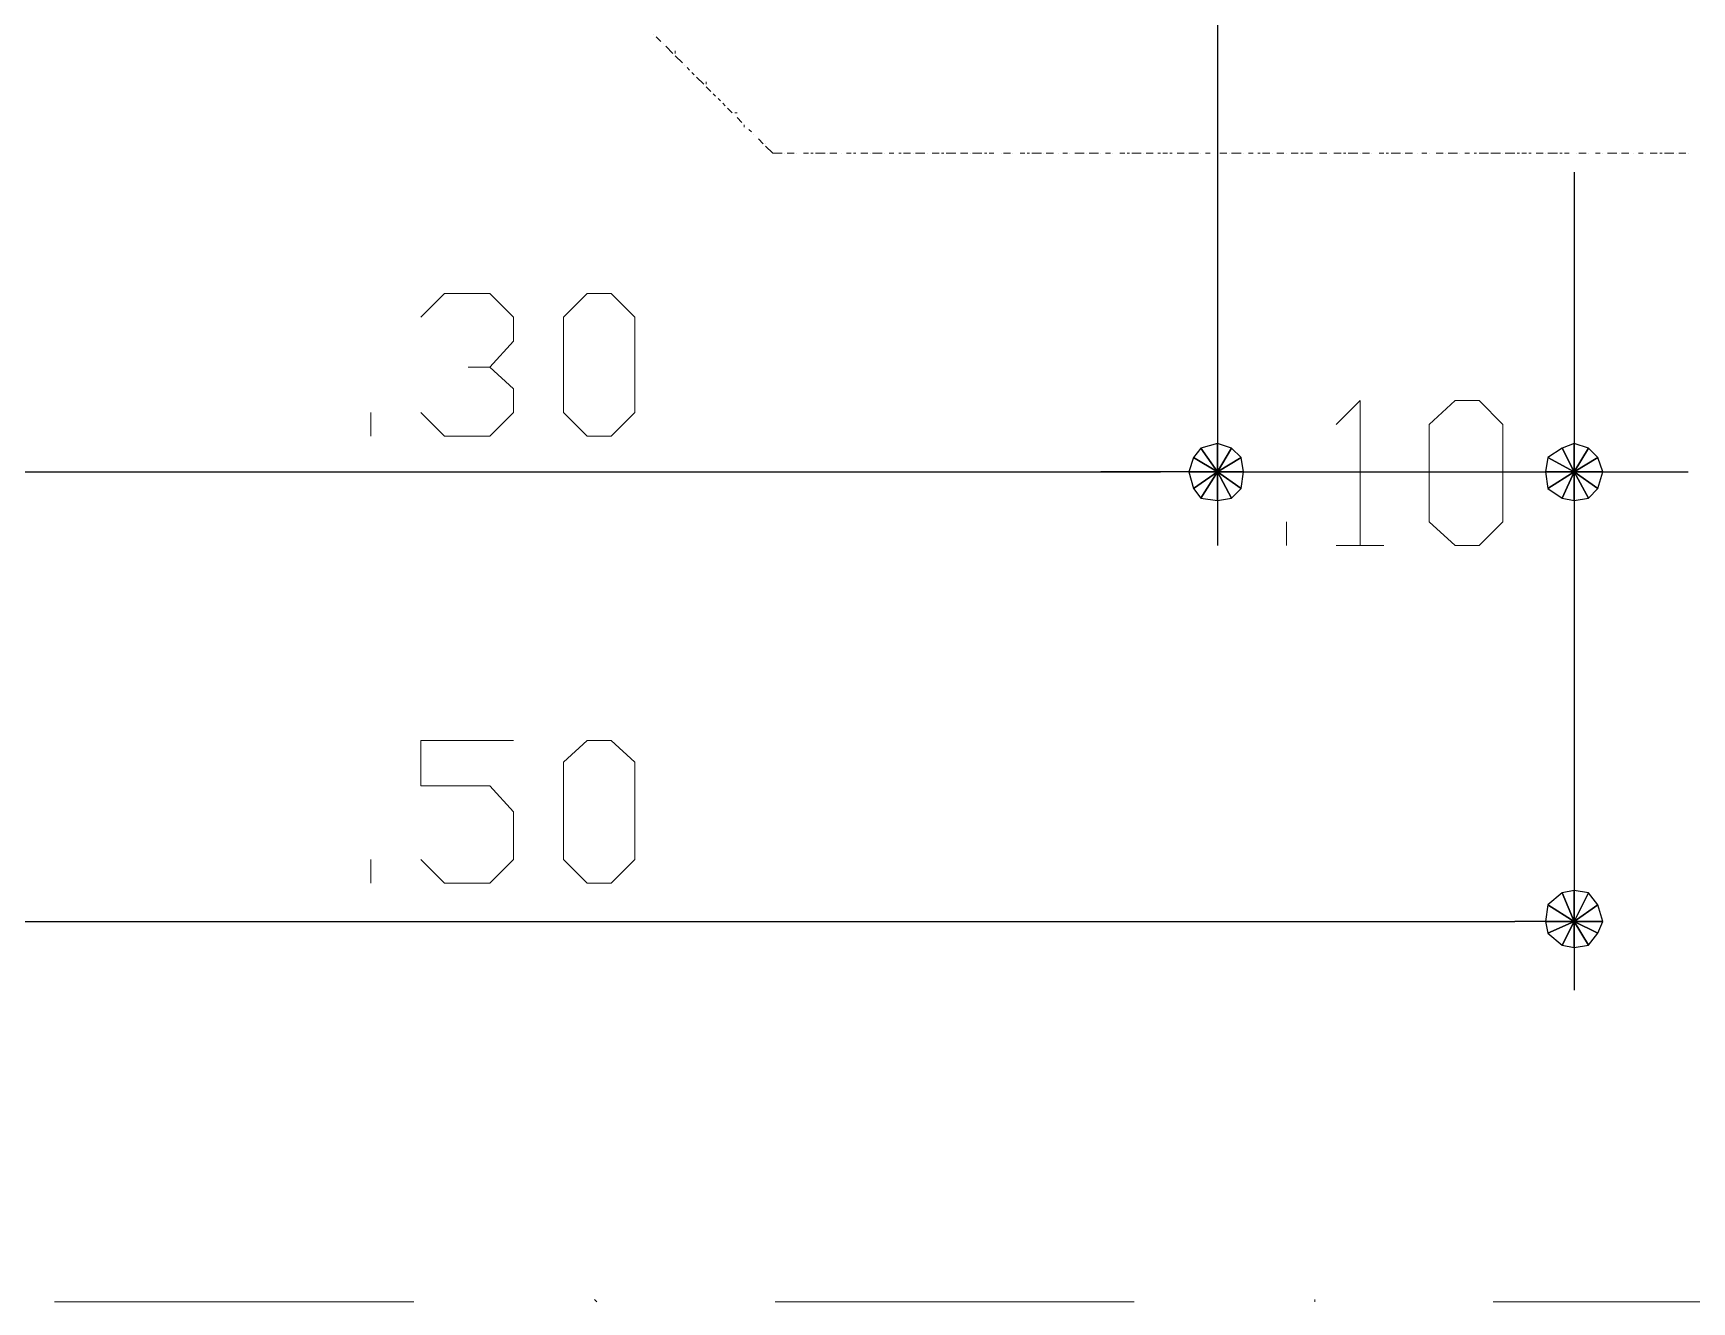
# Model space of a CAD drawing. Header units: millimetres. Extents: x 3240 to 3412, y 1366 to 1426.
# Drawn here: x 3297.385 to 3299.692, y 1376.28 to 1378.045 of the extents above; entities that cross this region are included whole.
import ezdxf

# ---------------------------------------------------------------- set-up
doc = ezdxf.new("R2010")
doc.units = ezdxf.units.MM

msp = doc.modelspace()

# ---------------------------------------------------------------- linework, layer by layer
at = {"color": 7, "linetype": 'Continuous', "lineweight": -2, "true_color": 0x000007}
for points in [[(3299.0325, 1378.351), (3299.0325, 1377.3322), (3299.0325, 1377.3322)], [(3299.0325, 1377.8516), (3299.0325, 1377.3322), (3299.0325, 1377.3322)], [(3299.5287, 1377.8516), (3299.5287, 1376.7137), (3299.5287, 1376.7137)], [(3299.5287, 1377.8516), (3299.5287, 1377.3322), (3299.5287, 1377.3322)], [(3297.1272, 1377.4348), (3298.9531, 1377.4348), (3298.9531, 1377.4348)], [(3298.9531, 1377.4348), (3298.8704, 1377.4348), (3298.8704, 1377.4348)], [(3298.9928, 1377.4348), (3298.9531, 1377.4348), (3298.9531, 1377.4348)], [(3298.9928, 1377.4348), (3298.9531, 1377.4348), (3298.9531, 1377.4348)], [(3299.0325, 1377.4348), (3299.5287, 1377.4348), (3299.5287, 1377.4348)], [(3299.5684, 1377.4348), (3299.608, 1377.4348), (3299.608, 1377.4348)], [(3299.608, 1377.4348), (3299.6874, 1377.4348), (3299.6874, 1377.4348)], [(3296.6277, 1376.8096), (3299.446, 1376.8096), (3299.446, 1376.8096)], [(3299.489, 1376.8096), (3299.446, 1376.8096), (3299.446, 1376.8096)]]:
    msp.add_lwpolyline(points, dxfattribs=at)
at = {"color": 7, "linetype": 'Continuous', "lineweight": 5, "true_color": 0x000007}
for points in [[(3298.2485, 1378.0434), (3298.2485, 1378.0434)], [(3298.2618, 1378.0302), (3298.2618, 1378.0302)], [(3298.2915, 1378.0004), (3298.2915, 1378.0004)], [(3298.3875, 1377.9045), (3298.3875, 1377.9045)], [(3298.404, 1377.8913), (3298.404, 1377.8913)], [(3298.4305, 1377.878), (3298.4305, 1377.878)], [(3298.447, 1377.878), (3298.447, 1377.878)], [(3298.49, 1377.878), (3298.49, 1377.878)], [(3298.5099, 1377.878), (3298.5099, 1377.878)], [(3298.5496, 1377.878), (3298.5496, 1377.878)], [(3298.5694, 1377.878), (3298.5694, 1377.878)], [(3298.6091, 1377.878), (3298.6091, 1377.878)], [(3298.6289, 1377.878), (3298.6289, 1377.878)], [(3298.6885, 1377.878), (3298.6885, 1377.878)], [(3298.7315, 1377.878), (3298.7315, 1377.878)], [(3298.748, 1377.878), (3298.748, 1377.878)], [(3298.791, 1377.878), (3298.791, 1377.878)], [(3298.8109, 1377.878), (3298.8109, 1377.878)], [(3298.8274, 1377.878), (3298.8274, 1377.878)], [(3298.8506, 1377.878), (3298.8506, 1377.878)], [(3298.8704, 1377.878), (3298.8704, 1377.878)], [(3298.887, 1377.878), (3298.887, 1377.878)], [(3298.93, 1377.878), (3298.93, 1377.878)], [(3298.9895, 1377.878), (3298.9895, 1377.878)], [(3299.0093, 1377.878), (3299.0093, 1377.878)], [(3299.0325, 1377.878), (3299.0325, 1377.878)], [(3299.049, 1377.878), (3299.049, 1377.878)], [(3299.0689, 1377.878), (3299.0689, 1377.878)], [(3299.1086, 1377.878), (3299.1086, 1377.878)], [(3299.1284, 1377.878), (3299.1284, 1377.878)], [(3299.1714, 1377.878), (3299.1714, 1377.878)], [(3299.188, 1377.878), (3299.188, 1377.878)], [(3299.231, 1377.878), (3299.231, 1377.878)], [(3299.2475, 1377.878), (3299.2475, 1377.878)], [(3299.2905, 1377.878), (3299.2905, 1377.878)], [(3299.3103, 1377.878), (3299.3103, 1377.878)], [(3299.3269, 1377.878), (3299.3269, 1377.878)], [(3299.35, 1377.878), (3299.35, 1377.878)], [(3299.3699, 1377.878), (3299.3699, 1377.878)], [(3299.4294, 1377.878), (3299.4294, 1377.878)], [(3299.489, 1377.878), (3299.489, 1377.878)], [(3299.532, 1377.878), (3299.532, 1377.878)], [(3299.5485, 1377.878), (3299.5485, 1377.878)], [(3299.5684, 1377.878), (3299.5684, 1377.878)], [(3299.5915, 1377.878), (3299.5915, 1377.878)], [(3299.6114, 1377.878), (3299.6114, 1377.878)], [(3299.6279, 1377.878), (3299.6279, 1377.878)], [(3299.6709, 1377.878), (3299.6709, 1377.878)], [(3299.6874, 1377.878), (3299.6874, 1377.878)], [(3298.1559, 1377.4844), (3298.1228, 1377.5175), (3298.1228, 1377.6498), (3298.1559, 1377.6829), (3298.189, 1377.6829), (3298.2221, 1377.6498), (3298.2221, 1377.5175), (3298.189, 1377.4844)], [(3299.3633, 1377.3322), (3299.3269, 1377.3653), (3299.3269, 1377.5009), (3299.3633, 1377.534), (3299.3964, 1377.534), (3299.4294, 1377.5009), (3299.4294, 1377.3653), (3299.3964, 1377.3322)], [(3298.1559, 1376.8625), (3298.1228, 1376.8956), (3298.1228, 1377.0312), (3298.1559, 1377.061), (3298.189, 1377.061), (3298.2221, 1377.0312), (3298.2221, 1376.8956), (3298.189, 1376.8625)]]:
    msp.add_lwpolyline(points, close=True, dxfattribs=at)
for points in [[(3298.2519, 1378.0401), (3298.2585, 1378.0335), (3298.2585, 1378.0335)], [(3298.2651, 1378.0269), (3298.275, 1378.0169), (3298.275, 1378.0169)], [(3298.2783, 1378.0169), (3298.2783, 1378.0203), (3298.2783, 1378.0203)], [(3298.2783, 1378.0136), (3298.2882, 1378.0037), (3298.2882, 1378.0037)], [(3298.2949, 1377.9971), (3298.2982, 1377.9938), (3298.2982, 1377.9938)], [(3298.3048, 1377.9872), (3298.3015, 1377.9905), (3298.3015, 1377.9905)], [(3298.3081, 1377.9839), (3298.318, 1377.9739), (3298.318, 1377.9739)], [(3298.3213, 1377.9739), (3298.3213, 1377.9773), (3298.3213, 1377.9773)], [(3298.3213, 1377.9706), (3298.3279, 1377.964), (3298.3279, 1377.964)], [(3298.3345, 1377.9574), (3298.3312, 1377.9607), (3298.3312, 1377.9607)], [(3298.3379, 1377.9541), (3298.3412, 1377.9508), (3298.3412, 1377.9508)], [(3298.3478, 1377.9442), (3298.3445, 1377.9475), (3298.3445, 1377.9475)], [(3298.3511, 1377.9409), (3298.3577, 1377.9343), (3298.3577, 1377.9343)], [(3298.3643, 1377.9343), (3298.361, 1377.9343), (3298.361, 1377.9343)], [(3298.3643, 1377.9276), (3298.3709, 1377.921), (3298.3709, 1377.921)], [(3298.3742, 1377.9144), (3298.3742, 1377.9177), (3298.3742, 1377.9177)], [(3298.3809, 1377.9111), (3298.3842, 1377.9078), (3298.3842, 1377.9078)], [(3298.3941, 1377.8979), (3298.4007, 1377.8913), (3298.4007, 1377.8913)], [(3298.404, 1377.8879), (3298.4139, 1377.878), (3298.4139, 1377.878)], [(3298.4139, 1377.878), (3298.4272, 1377.878), (3298.4272, 1377.878)], [(3298.4338, 1377.878), (3298.4437, 1377.878), (3298.4437, 1377.878)], [(3298.4569, 1377.878), (3298.4636, 1377.878), (3298.4636, 1377.878)], [(3298.4702, 1377.878), (3298.4669, 1377.878), (3298.4669, 1377.878)], [(3298.4735, 1377.878), (3298.4867, 1377.878), (3298.4867, 1377.878)], [(3298.4933, 1377.878), (3298.5032, 1377.878), (3298.5032, 1377.878)], [(3298.5165, 1377.878), (3298.5231, 1377.878), (3298.5231, 1377.878)], [(3298.5297, 1377.878), (3298.5264, 1377.878), (3298.5264, 1377.878)], [(3298.5363, 1377.878), (3298.5462, 1377.878), (3298.5462, 1377.878)], [(3298.5529, 1377.878), (3298.5661, 1377.878), (3298.5661, 1377.878)], [(3298.576, 1377.878), (3298.5826, 1377.878), (3298.5826, 1377.878)], [(3298.5926, 1377.878), (3298.5892, 1377.878), (3298.5892, 1377.878)], [(3298.5959, 1377.878), (3298.6058, 1377.878), (3298.6058, 1377.878)], [(3298.6124, 1377.878), (3298.6256, 1377.878), (3298.6256, 1377.878)], [(3298.6356, 1377.878), (3298.6455, 1377.878), (3298.6455, 1377.878)], [(3298.6521, 1377.878), (3298.6488, 1377.878), (3298.6488, 1377.878)], [(3298.6554, 1377.878), (3298.6653, 1377.878), (3298.6653, 1377.878)], [(3298.6686, 1377.878), (3298.6653, 1377.878), (3298.6653, 1377.878)], [(3298.6753, 1377.878), (3298.6852, 1377.878), (3298.6852, 1377.878)], [(3298.6918, 1377.878), (3298.705, 1377.878), (3298.705, 1377.878)], [(3298.7116, 1377.878), (3298.7083, 1377.878), (3298.7083, 1377.878)], [(3298.7149, 1377.878), (3298.7216, 1377.878), (3298.7216, 1377.878)], [(3298.7348, 1377.878), (3298.7447, 1377.878), (3298.7447, 1377.878)], [(3298.7579, 1377.878), (3298.7646, 1377.878), (3298.7646, 1377.878)], [(3298.7712, 1377.878), (3298.7679, 1377.878), (3298.7679, 1377.878)], [(3298.7745, 1377.878), (3298.7877, 1377.878), (3298.7877, 1377.878)], [(3298.7943, 1377.878), (3298.8043, 1377.878), (3298.8043, 1377.878)], [(3298.8175, 1377.878), (3298.8241, 1377.878), (3298.8241, 1377.878)], [(3298.834, 1377.878), (3298.8473, 1377.878), (3298.8473, 1377.878)], [(3298.8539, 1377.878), (3298.8671, 1377.878), (3298.8671, 1377.878)], [(3298.877, 1377.878), (3298.8836, 1377.878), (3298.8836, 1377.878)], [(3298.8969, 1377.878), (3298.9035, 1377.878), (3298.9035, 1377.878)], [(3298.9101, 1377.878), (3298.9068, 1377.878), (3298.9068, 1377.878)], [(3298.9134, 1377.878), (3298.9266, 1377.878), (3298.9266, 1377.878)], [(3298.9333, 1377.878), (3298.9432, 1377.878), (3298.9432, 1377.878)], [(3298.9531, 1377.878), (3298.9498, 1377.878), (3298.9498, 1377.878)], [(3298.9564, 1377.878), (3298.963, 1377.878), (3298.963, 1377.878)], [(3298.9696, 1377.878), (3298.9663, 1377.878), (3298.9663, 1377.878)], [(3298.9763, 1377.878), (3298.9862, 1377.878), (3298.9862, 1377.878)], [(3298.9928, 1377.878), (3299.006, 1377.878), (3299.006, 1377.878)], [(3299.016, 1377.878), (3299.0226, 1377.878), (3299.0226, 1377.878)], [(3299.0358, 1377.878), (3299.0457, 1377.878), (3299.0457, 1377.878)], [(3299.0523, 1377.878), (3299.0656, 1377.878), (3299.0656, 1377.878)], [(3299.0755, 1377.878), (3299.0821, 1377.878), (3299.0821, 1377.878)], [(3299.092, 1377.878), (3299.0887, 1377.878), (3299.0887, 1377.878)], [(3299.0953, 1377.878), (3299.1053, 1377.878), (3299.1053, 1377.878)], [(3299.1152, 1377.878), (3299.1251, 1377.878), (3299.1251, 1377.878)], [(3299.135, 1377.878), (3299.145, 1377.878), (3299.145, 1377.878)], [(3299.1516, 1377.878), (3299.1483, 1377.878), (3299.1483, 1377.878)], [(3299.1549, 1377.878), (3299.1648, 1377.878), (3299.1648, 1377.878)], [(3299.1747, 1377.878), (3299.1847, 1377.878), (3299.1847, 1377.878)], [(3299.1946, 1377.878), (3299.2045, 1377.878), (3299.2045, 1377.878)], [(3299.2111, 1377.878), (3299.2078, 1377.878), (3299.2078, 1377.878)], [(3299.2144, 1377.878), (3299.2277, 1377.878), (3299.2277, 1377.878)], [(3299.2343, 1377.878), (3299.2442, 1377.878), (3299.2442, 1377.878)], [(3299.2574, 1377.878), (3299.264, 1377.878), (3299.264, 1377.878)], [(3299.2707, 1377.878), (3299.2673, 1377.878), (3299.2673, 1377.878)], [(3299.274, 1377.878), (3299.2872, 1377.878), (3299.2872, 1377.878)], [(3299.2938, 1377.878), (3299.3037, 1377.878), (3299.3037, 1377.878)], [(3299.317, 1377.878), (3299.3236, 1377.878), (3299.3236, 1377.878)], [(3299.3368, 1377.878), (3299.3467, 1377.878), (3299.3467, 1377.878)], [(3299.3533, 1377.878), (3299.3666, 1377.878), (3299.3666, 1377.878)], [(3299.3765, 1377.878), (3299.3831, 1377.878), (3299.3831, 1377.878)], [(3299.393, 1377.878), (3299.3897, 1377.878), (3299.3897, 1377.878)], [(3299.3964, 1377.878), (3299.4063, 1377.878), (3299.4063, 1377.878)], [(3299.4096, 1377.878), (3299.4063, 1377.878), (3299.4063, 1377.878)], [(3299.4129, 1377.878), (3299.4261, 1377.878), (3299.4261, 1377.878)], [(3299.4327, 1377.878), (3299.446, 1377.878), (3299.446, 1377.878)], [(3299.4526, 1377.878), (3299.4493, 1377.878), (3299.4493, 1377.878)], [(3299.4559, 1377.878), (3299.4625, 1377.878), (3299.4625, 1377.878)], [(3299.4691, 1377.878), (3299.4658, 1377.878), (3299.4658, 1377.878)], [(3299.4757, 1377.878), (3299.4857, 1377.878), (3299.4857, 1377.878)], [(3299.4923, 1377.878), (3299.5055, 1377.878), (3299.5055, 1377.878)], [(3299.5121, 1377.878), (3299.5088, 1377.878), (3299.5088, 1377.878)], [(3299.5154, 1377.878), (3299.522, 1377.878), (3299.522, 1377.878)], [(3299.5353, 1377.878), (3299.5452, 1377.878), (3299.5452, 1377.878)], [(3299.5584, 1377.878), (3299.565, 1377.878), (3299.565, 1377.878)], [(3299.575, 1377.878), (3299.5882, 1377.878), (3299.5882, 1377.878)], [(3299.5948, 1377.878), (3299.6047, 1377.878), (3299.6047, 1377.878)], [(3299.618, 1377.878), (3299.6246, 1377.878), (3299.6246, 1377.878)], [(3299.6345, 1377.878), (3299.6444, 1377.878), (3299.6444, 1377.878)], [(3299.6511, 1377.878), (3299.6477, 1377.878), (3299.6477, 1377.878)], [(3299.6544, 1377.878), (3299.6676, 1377.878), (3299.6676, 1377.878)], [(3299.6742, 1377.878), (3299.6841, 1377.878), (3299.6841, 1377.878)], [(3297.9244, 1377.6498), (3297.9575, 1377.6829), (3298.0203, 1377.6829), (3298.0534, 1377.6498), (3298.0534, 1377.6167), (3298.0203, 1377.5803), (3297.9905, 1377.5803)], [(3298.0203, 1377.5803), (3298.0534, 1377.5505), (3298.0534, 1377.5175), (3298.0203, 1377.4844), (3297.9575, 1377.4844), (3297.9244, 1377.5175)], [(3299.1979, 1377.5009), (3299.231, 1377.534), (3299.231, 1377.3322)], [(3297.8549, 1377.4844), (3297.8549, 1377.5175), (3297.8549, 1377.5175)], [(3299.1284, 1377.3322), (3299.1284, 1377.3653), (3299.1284, 1377.3653)], [(3299.1979, 1377.3322), (3299.264, 1377.3322), (3299.264, 1377.3322)], [(3297.9244, 1376.8956), (3297.9575, 1376.8625), (3298.0203, 1376.8625), (3298.0534, 1376.8956), (3298.0534, 1376.9618), (3298.0203, 1376.9981), (3297.9244, 1376.9981), (3297.9244, 1377.061), (3298.0534, 1377.061)], [(3297.8549, 1376.8625), (3297.8549, 1376.8956), (3297.8549, 1376.8956)], [(3298.1692, 1376.2804), (3298.1659, 1376.2837), (3298.1659, 1376.2837)], [(3299.1681, 1376.2804), (3299.1681, 1376.2837), (3299.1681, 1376.2837)], [(3297.9145, 1376.2804), (3297.415, 1376.2804), (3297.415, 1376.2804)], [(3298.9167, 1376.2804), (3298.4172, 1376.2804), (3298.4172, 1376.2804)], [(3299.9157, 1376.2804), (3299.4162, 1376.2804), (3299.4162, 1376.2804)]]:
    msp.add_lwpolyline(points, dxfattribs=at)
at = {"color": 7, "linetype": 'Continuous', "lineweight": -2, "true_color": 0x000007}
for points in [[(3299.0093, 1377.4679), (3298.9994, 1377.4546), (3299.0325, 1377.4348)], [(3299.0093, 1377.4679), (3298.9994, 1377.4546), (3299.0325, 1377.4348)], [(3299.0325, 1377.4745), (3299.0093, 1377.4679), (3299.0325, 1377.4348)], [(3299.0325, 1377.4745), (3299.0093, 1377.4679), (3299.0325, 1377.4348)], [(3299.0523, 1377.4679), (3299.0325, 1377.4745), (3299.0325, 1377.4348)], [(3299.0523, 1377.4679), (3299.0325, 1377.4745), (3299.0325, 1377.4348)], [(3299.0656, 1377.4546), (3299.0523, 1377.4679), (3299.0325, 1377.4348)], [(3299.0656, 1377.4546), (3299.0523, 1377.4679), (3299.0325, 1377.4348)], [(3299.5121, 1377.4679), (3299.4923, 1377.4546), (3299.5287, 1377.4348)], [(3299.5287, 1377.4745), (3299.5121, 1377.4679), (3299.5287, 1377.4348)], [(3299.5485, 1377.4679), (3299.5287, 1377.4745), (3299.5287, 1377.4348)], [(3299.5617, 1377.4546), (3299.5485, 1377.4679), (3299.5287, 1377.4348)], [(3298.9994, 1377.4546), (3298.9928, 1377.4348), (3299.0325, 1377.4348)], [(3298.9994, 1377.4546), (3298.9928, 1377.4348), (3299.0325, 1377.4348)], [(3299.0689, 1377.4348), (3299.0656, 1377.4546), (3299.0325, 1377.4348)], [(3299.0689, 1377.4348), (3299.0656, 1377.4546), (3299.0325, 1377.4348)], [(3299.4923, 1377.4546), (3299.489, 1377.4348), (3299.5287, 1377.4348)], [(3299.5684, 1377.4348), (3299.5617, 1377.4546), (3299.5287, 1377.4348)], [(3298.9928, 1377.4348), (3298.9994, 1377.4116), (3299.0325, 1377.4348)], [(3298.9928, 1377.4348), (3298.9994, 1377.4116), (3299.0325, 1377.4348)], [(3298.9994, 1377.4116), (3299.0093, 1377.3984), (3299.0325, 1377.4348)], [(3298.9994, 1377.4116), (3299.0093, 1377.3984), (3299.0325, 1377.4348)], [(3299.0093, 1377.3984), (3299.0325, 1377.3951), (3299.0325, 1377.4348)], [(3299.0093, 1377.3984), (3299.0325, 1377.3951), (3299.0325, 1377.4348)], [(3299.0325, 1377.3951), (3299.0523, 1377.3984), (3299.0325, 1377.4348)], [(3299.0523, 1377.3984), (3299.0656, 1377.4116), (3299.0325, 1377.4348)], [(3299.0656, 1377.4116), (3299.0689, 1377.4348), (3299.0325, 1377.4348)], [(3299.0325, 1377.3951), (3299.0523, 1377.3984), (3299.0325, 1377.4348)], [(3299.0523, 1377.3984), (3299.0656, 1377.4116), (3299.0325, 1377.4348)], [(3299.0656, 1377.4116), (3299.0689, 1377.4348), (3299.0325, 1377.4348)], [(3299.489, 1377.4348), (3299.4923, 1377.4116), (3299.5287, 1377.4348)], [(3299.4923, 1377.4116), (3299.5121, 1377.3984), (3299.5287, 1377.4348)], [(3299.5121, 1377.3984), (3299.5287, 1377.3951), (3299.5287, 1377.4348)], [(3299.5287, 1377.3951), (3299.5485, 1377.3984), (3299.5287, 1377.4348)], [(3299.5485, 1377.3984), (3299.5617, 1377.4116), (3299.5287, 1377.4348)], [(3299.5617, 1377.4116), (3299.5684, 1377.4348), (3299.5287, 1377.4348)], [(3299.5121, 1376.8493), (3299.4923, 1376.8328), (3299.5287, 1376.8096)], [(3299.5287, 1376.8526), (3299.5121, 1376.8493), (3299.5287, 1376.8096)], [(3299.5485, 1376.8493), (3299.5287, 1376.8526), (3299.5287, 1376.8096)], [(3299.5617, 1376.8328), (3299.5485, 1376.8493), (3299.5287, 1376.8096)], [(3299.4923, 1376.8328), (3299.489, 1376.8096), (3299.5287, 1376.8096)], [(3299.5684, 1376.8096), (3299.5617, 1376.8328), (3299.5287, 1376.8096)], [(3299.489, 1376.8096), (3299.4923, 1376.7931), (3299.5287, 1376.8096)], [(3299.4923, 1376.7931), (3299.5121, 1376.7765), (3299.5287, 1376.8096)], [(3299.5121, 1376.7765), (3299.5287, 1376.7732), (3299.5287, 1376.8096)], [(3299.5287, 1376.7732), (3299.5485, 1376.7765), (3299.5287, 1376.8096)], [(3299.5485, 1376.7765), (3299.5617, 1376.7931), (3299.5287, 1376.8096)], [(3299.5617, 1376.7931), (3299.5684, 1376.8096), (3299.5287, 1376.8096)]]:
    msp.add_lwpolyline(points, close=True, dxfattribs=at)

doc.saveas('drawing.dxf')
